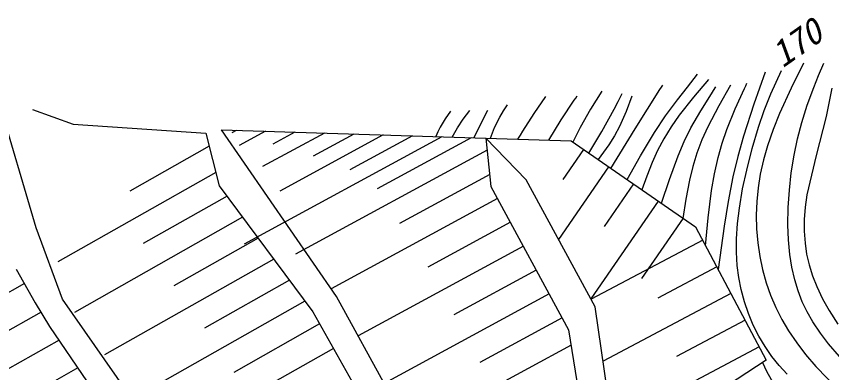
# Model space of a CAD drawing. Units: millimetres, scale not verified. Extents: x 40000 to 680000, y 20000 to 380000.
# Drawn here: x 70062 to 128132, y 291260 to 316617 of the extents above; entities that cross this region are included whole.
import ezdxf
from ezdxf.enums import TextEntityAlignment as Align

# ---------------------------------------------------------------- set-up
doc = ezdxf.new("R2010")
doc.units = ezdxf.units.MM
doc.header["$LTSCALE"] = 1000
doc.layers.add('M-BGD', color=7, linetype='Continuous', lineweight=25)
doc.styles.add('ＭＳ ゴシック', font='')
doc.styles.get('ＭＳ ゴシック').set_extended_font_data('MS Gothic')

msp = doc.modelspace()

# ---------------------------------------------------------------- linework, layer by layer
at = {"layer": 'M-BGD'}
for p, q in [((71487, 301563), (68771, 310667)), ((71215, 309988), (74111, 308947)), ((74111, 308947), (83569, 308314)), ((92872, 296680), (84681, 308536)), ((84681, 308536), (103506, 307947)), ((85726, 308503), (85412, 308332)), ((87818, 308438), (85934, 307415)), ((89910, 308372), (88339, 307520)), ((83569, 308314), (84520, 304558)), ((100369, 308045), (86297, 300410)), ((92002, 308307), (87604, 305921)), ((96185, 308176), (88832, 304186)), ((94093, 308241), (91202, 306673)), ((98277, 308111), (93815, 305690)), ((102460, 307980), (95753, 304341)), ((103506, 307947), (103868, 304508)), ((103506, 307947), (106366, 304988)), ((103506, 307947), (109579, 307748)), ((83807, 307375), (78146, 304177)), ((109579, 307748), (118443, 301644)), ((103597, 307087), (89957, 299687)), ((110465, 307138), (108994, 305002)), ((84282, 305497), (73028, 299140)), ((112238, 305917), (108679, 300748)), ((103778, 305368), (97341, 301876)), ((111298, 295947), (106366, 304988)), ((84520, 304558), (91172, 295598)), ((103868, 304508), (109398, 294318)), ((114011, 304696), (111922, 301663)), ((85074, 303811), (79108, 300441)), ((104329, 303659), (92488, 297234)), ((115784, 303475), (110989, 296513)), ((86183, 302318), (74208, 295554)), ((117557, 302255), (114593, 297951)), ((73342, 296494), (71487, 301563)), ((105251, 301960), (99365, 298767)), ((118443, 301644), (123466, 292141)), ((87292, 300824), (81283, 297430)), ((106172, 300262), (94410, 293880)), ((118946, 300694), (111000, 296494)), ((88400, 299331), (76341, 292519)), ((70053, 298630), (71396, 296225)), ((107094, 298564), (101217, 295375)), ((119950, 298793), (115740, 296568)), ((70649, 297610), (67816, 296010)), ((89509, 297838), (83458, 294420)), ((108015, 296865), (96270, 290492)), ((120955, 296893), (111855, 292083)), ((71396, 296225), (72437, 294551)), ((79361, 287924), (73342, 296494)), ((90618, 296344), (78474, 289485)), ((97668, 287946), (92872, 296680)), ((91172, 295598), (96085, 286900)), ((112837, 285267), (111298, 295947)), ((71841, 295571), (65894, 292211)), ((108937, 295167), (103069, 291983)), ((72437, 294551), (75107, 290614)), ((91663, 294728), (85543, 291271)), ((121959, 294992), (117070, 292407)), ((109398, 294318), (110800, 285584)), ((73104, 293567), (69402, 291475)), ((92646, 292988), (80408, 286076)), ((109573, 293226), (98147, 287026)), ((122964, 293091), (112506, 287563)), ((123466, 292141), (112837, 285267)), ((74439, 291598), (66704, 287229))]:
    msp.add_line(p, q, dxfattribs=at)
for points in [[(126131, 313286), (125248, 311503), (124422, 309700), (123966, 308571), (123563, 307412), (123276, 306406), (123047, 305383), (122892, 304424), (122796, 303452), (122761, 302473), (122786, 301490), (122871, 300510), (123016, 299536), (123216, 298594), (123477, 297658), (123786, 296770), (124153, 295898), (124582, 295055), (125066, 294234), (125640, 293387), (126268, 292565), (127008, 291702), (127800, 290871), (128705, 290012)], [(128682, 292418), (127912, 293313), (127332, 294071), (126798, 294869), (126392, 295578), (126039, 296312), (125745, 297082), (125506, 297874), (125304, 298763), (125158, 299680), (125058, 300720), (125018, 301771), (125037, 303008), (125116, 304237), (125253, 305491), (125450, 306738), (125694, 307909), (125997, 309063), (126395, 310305), (126855, 311541), (127204, 312415), (127563, 313286)], [(113574, 304997), (114520, 306690), (115521, 308359), (116305, 309527), (117144, 310669), (117854, 311587), (118581, 312505)], [(123398, 312635), (122598, 310368), (121853, 308078), (121445, 306638), (121096, 305185), (120755, 303442), (120472, 301686), (120256, 300148), (120054, 298598)], [(124953, 291163), (124393, 291763), (123876, 292407), (123386, 293114), (122945, 293857), (122547, 294649), (122202, 295467), (121914, 296306), (121681, 297170), (121513, 298022), (121407, 298878), (121352, 299827), (121357, 300789), (121428, 301882), (121559, 302974), (121792, 304331), (122085, 305677), (122477, 307221), (122923, 308738), (123332, 309926), (123796, 311091), (124172, 311927), (124569, 312765)], [(119362, 312115), (118293, 310863), (117271, 309573), (116696, 308759), (116169, 307906), (115733, 307072), (115349, 306208), (114973, 305249), (114618, 304278)], [(119155, 300297), (119336, 302267), (119575, 304221), (119775, 305402), (120036, 306577), (120321, 307580), (120666, 308575), (121265, 310036), (121921, 311480), (122006, 311663), (122096, 311854)], [(111757, 311284), (110967, 310012), (110225, 308700), (109958, 308185), (109695, 307668)], [(112415, 305796), (114131, 308613), (115902, 311406), (116005, 311565), (116108, 311724)], [(116015, 303316), (116575, 305014), (117193, 306695), (117624, 307702), (118109, 308684), (118808, 309904), (119566, 311106), (119725, 311350), (119883, 311594)], [(120924, 311724), (120094, 310257), (119316, 308762), (118893, 307827), (118527, 306873), (118239, 305934), (118006, 304966), (117751, 303607), (117536, 302224)], [(128138, 311516), (127741, 309488), (127020, 306712), (126359, 303925), (126237, 303044), (126174, 302152), (126174, 301318), (126235, 300477), (126349, 299704), (126524, 298936), (126768, 298156), (127072, 297385), (127483, 296523), (127951, 295684), (128565, 294715)], [(107752, 310920), (106910, 309707), (106114, 308454), (105940, 308164), (105767, 307873)], [(107992, 307801), (108871, 309240), (109802, 310648), (109909, 310804), (110017, 310961)], [(110833, 306884), (111765, 308431), (112644, 310005), (112931, 310563), (113214, 311123)], [(113895, 310943), (113489, 309851), (113029, 308789), (112673, 308123), (112260, 307479), (111883, 306951), (111492, 306431)], [(103825, 307937), (104130, 308707), (104489, 309449), (104752, 309882), (105041, 310313)], [(100995, 309868), (100599, 309316), (100251, 308726), (100092, 308395), (99942, 308059)], [(101115, 308022), (101473, 308678), (101880, 309302), (102120, 309608), (102370, 309909)], [(103625, 309909), (103125, 308949), (102654, 307974)], [(123206, 291973), (123497, 291356), (123833, 290784), (124077, 290479), (124370, 290211), (124825, 289914), (125332, 289656), (126399, 289138), (127433, 288568), (130605, 286548)]]:
    msp.add_lwpolyline(points, dxfattribs=at)

# ---------------------------------------------------------------- texts
at = {"layer": 'M-BGD', "style": 'ＭＳ ゴシック', "oblique": 15}
msp.add_text('170', height=1833, rotation=35.1, dxfattribs=at).set_placement((124945, 312447), align=Align.BOTTOM_LEFT)

doc.saveas('drawing.dxf')
